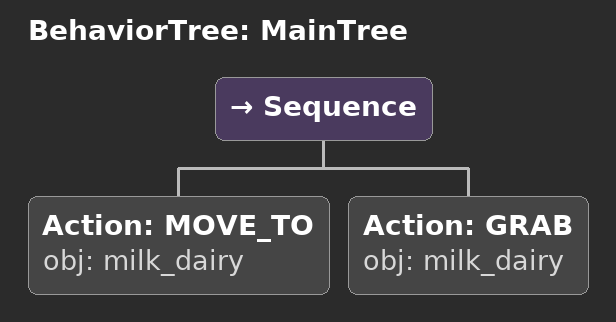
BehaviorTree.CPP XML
<root main_tree_to_execute="MainTree">
  <BehaviorTree ID="MainTree">
    <Sequence>
      <!-- Move to milk_dairy -->
      <Action ID="MOVE_TO" obj="milk_dairy" />
      <!-- Grab milk_dairy -->
      <Action ID="GRAB" obj="milk_dairy" />
    </Sequence>
  </BehaviorTree>
</root>
